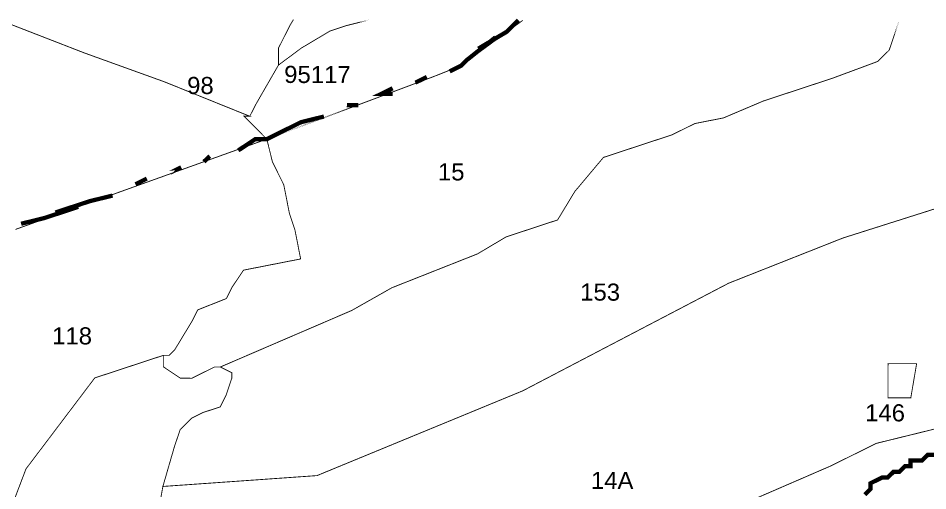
# Model space of a CAD drawing. Header units: metres. Extents: x 349383 to 353359, y 1753011 to 1755617.
# Drawn here: x 351698 to 352355, y 1755270 to 1755612 of the extents above; entities that cross this region are included whole.
import ezdxf

# ---------------------------------------------------------------- set-up
doc = ezdxf.new("R2010")
doc.units = ezdxf.units.M
for name, color, linetype in [('HAZARDS LINE', 1, 'Continuous'), ('SURVEY NO.', 7, 'Continuous'), ('SURVEY PLOT BOUNDARY', 35, 'Continuous'), ('VILLAGE BOUNDARY', 212, 'Continuous')]:
    doc.layers.add(name, color=color, linetype=linetype)
doc.styles.add('PDF Arial', font='arial.ttf')

msp = doc.modelspace()

# ---------------------------------------------------------------- linework, layer by layer
at = {"layer": 'HAZARDS LINE', "lineweight": 18, "const_width": 3.09}
msp.add_lwpolyline([(352400.44, 1755295.81), (352355.07, 1755295.96), (352350.93, 1755291.85), (352342.68, 1755291.88), (352342.66, 1755287.76), (352338.54, 1755287.77), (352334.4, 1755283.66), (352330.27, 1755283.67), (352326.14, 1755279.56), (352322.01, 1755279.58), (352313.75, 1755275.48), (352313.73, 1755271.35), (352309.59, 1755267.24)], dxfattribs=at)
at = {"layer": 'SURVEY PLOT BOUNDARY', "lineweight": 18, "const_width": 0.619}
for points in [[(352334.17, 1755609.6), (352327.22, 1755588.99), (352318.94, 1755580.77), (352285.9, 1755568.51), (352248.73, 1755556.26), (352236.34, 1755552.18), (352207.42, 1755539.9), (352186.78, 1755535.85), (352170.25, 1755527.66), (352120.69, 1755511.33), (352099.98, 1755486.64), (352087.53, 1755466.06), (352050.36, 1755453.81), (352029.69, 1755441.51), (351967.73, 1755416.97), (351938.8, 1755400.57), (351843.78, 1755359.64), (351938.8, 1755400.57), (351967.73, 1755416.97), (352029.69, 1755441.51), (352050.36, 1755453.81), (352087.53, 1755466.06), (352099.98, 1755486.64), (352120.69, 1755511.33), (352170.25, 1755527.66), (352186.78, 1755535.85), (352207.42, 1755539.9), (352236.34, 1755552.18), (352248.73, 1755556.26), (352285.9, 1755568.51), (352318.94, 1755580.77), (352327.22, 1755588.99)], [(351951.91, 1755610.94), (351935.39, 1755606.87), (351923, 1755602.79), (351902.34, 1755590.48), (351885.79, 1755578.16), (351885.84, 1755590.54), (351894.14, 1755607.01), (351896.63, 1755611.13), (351894.14, 1755607.01), (351885.84, 1755590.54), (351885.79, 1755578.16), (351869.19, 1755549.34), (351865.04, 1755541.1), (351869.19, 1755549.34), (351885.79, 1755578.16), (351902.34, 1755590.48), (351923, 1755602.79), (351935.39, 1755606.87)], [(351877.35, 1755524.56), (351997.14, 1755569.52), (352017.79, 1755577.7), (352062.39, 1755610.55), (352017.79, 1755577.7), (351997.14, 1755569.52)], [(352326.41, 1755357.95), (352326.42, 1755362.08), (352347.05, 1755362), (352342.84, 1755337.26), (352326.34, 1755337.32)], [(352342.84, 1755337.26), (352347.05, 1755362), (352326.42, 1755362.08), (352326.41, 1755357.95), (352326.34, 1755337.32)]]:
    msp.add_lwpolyline(points, close=True, dxfattribs=at)
for points in [[(352409.37, 1755489.69), (352293.74, 1755452.96), (352211.12, 1755420.24), (352062.35, 1755342.37), (351913.63, 1755281.01), (351802.22, 1755273.15), (351810.57, 1755302), (351814.74, 1755314.36), (351823.02, 1755322.58), (351831.28, 1755326.68), (351843.67, 1755330.76), (351847.83, 1755339), (351852, 1755351.36), (351852.01, 1755355.49), (351843.78, 1755359.64), (351839.65, 1755359.66), (351823.12, 1755351.46), (351814.87, 1755351.49), (351802.52, 1755359.79), (351802.55, 1755368.04), (351806.68, 1755368.02), (351810.82, 1755372.13), (351823.27, 1755392.72), (351827.42, 1755400.96), (351848.07, 1755409.14), (351852.23, 1755417.37), (351860.52, 1755429.72), (351901.8, 1755437.83), (351897.75, 1755458.47), (351893.67, 1755470.86), (351889.61, 1755491.51), (351881.42, 1755508.04), (351877.35, 1755524.56), (351860.91, 1755541.12), (351865.04, 1755541.1), (351803.25, 1755566.07), (351745.57, 1755586.9), (351692.01, 1755607.72)], [(351692.01, 1755607.72), (351745.57, 1755586.9), (351803.25, 1755566.07), (351865.04, 1755541.1), (351860.91, 1755541.12), (351877.35, 1755524.56), (351695.62, 1755459.18)], [(351695.62, 1755459.18), (351877.35, 1755524.56), (351881.42, 1755508.04), (351889.61, 1755491.51), (351893.67, 1755470.86), (351897.75, 1755458.47), (351901.8, 1755437.83), (351860.52, 1755429.72), (351852.23, 1755417.37), (351848.07, 1755409.14), (351827.42, 1755400.96), (351823.27, 1755392.72), (351810.82, 1755372.13), (351806.68, 1755368.02), (351802.55, 1755368.04), (351790.16, 1755363.96), (351752.99, 1755351.71), (351703.26, 1755285.87), (351690.77, 1755252.91)], [(351789.6, 1755203.05), (351802.22, 1755273.15), (351913.63, 1755281.01), (352062.35, 1755342.37), (352211.12, 1755420.24), (352293.74, 1755452.96), (352409.37, 1755489.69)], [(351690.77, 1755252.91), (351703.26, 1755285.87), (351752.99, 1755351.71), (351790.16, 1755363.96), (351802.55, 1755368.04), (351802.52, 1755359.79), (351814.87, 1755351.49), (351823.12, 1755351.46), (351839.65, 1755359.66), (351843.78, 1755359.64), (351852.01, 1755355.49), (351852, 1755351.36), (351847.83, 1755339), (351843.67, 1755330.76), (351831.28, 1755326.68), (351823.02, 1755322.58), (351814.74, 1755314.36), (351810.57, 1755302), (351802.22, 1755273.15), (351789.6, 1755203.05)], [(352218.81, 1755259.31), (352284.91, 1755287.96), (352317.97, 1755304.35), (352367.52, 1755316.55)], [(352367.52, 1755316.55), (352317.97, 1755304.35), (352284.91, 1755287.96), (352218.81, 1755259.31)]]:
    msp.add_lwpolyline(points, dxfattribs=at)
at = {"layer": 'VILLAGE BOUNDARY', "const_width": 3.09}
for points in [[(352030.21, 1755590.03), (352050.88, 1755602.34), (352059.16, 1755610.56)], [(352009.53, 1755573.6), (352017.79, 1755577.7), (352021.93, 1755581.81), (352042.62, 1755598.24)], [(351993.02, 1755569.53), (351984.75, 1755565.44)], [(351968.22, 1755557.24), (351959.97, 1755557.27), (351968.24, 1755561.37)], [(351935.19, 1755549.11), (351943.44, 1755549.08)], [(351918.66, 1755540.91), (351902.15, 1755536.85), (351877.35, 1755524.56)], [(351856.7, 1755516.38), (351869.1, 1755524.58), (351877.35, 1755524.56), (351893.88, 1755532.75)], [(351836.06, 1755512.32), (351831.92, 1755508.21)], [(351782.36, 1755491.88), (351790.63, 1755495.98)], [(351765.83, 1755483.69), (351749.32, 1755479.62), (351724.54, 1755471.46)], [(351699.76, 1755463.29), (351716.27, 1755467.36), (351741.05, 1755475.52)]]:
    msp.add_lwpolyline(points, dxfattribs=at)
msp.add_lwpolyline([(351807.14, 1755500.05), (351815.41, 1755504.14)], close=True, dxfattribs=at)

# ---------------------------------------------------------------- texts
at = {"layer": 'SURVEY NO.', "char_height": 12.376, "attachment_point": 7, "rotation": 359.79935, "style": 'PDF Arial'}
for s, insert in [('95117', (351889.87, 1755565.06)), ('98', (351819.72, 1755557.06)), ('15', (352001, 1755494.53)), ('153', (352103.83, 1755407.53)), ('118', (351722.14, 1755375.86)), ('146', (352309.78, 1755320.17)), ('14A', (352111.6, 1755271.35))]:
    msp.add_mtext(s, dxfattribs=dict(at, insert=insert))

doc.saveas('drawing.dxf')
